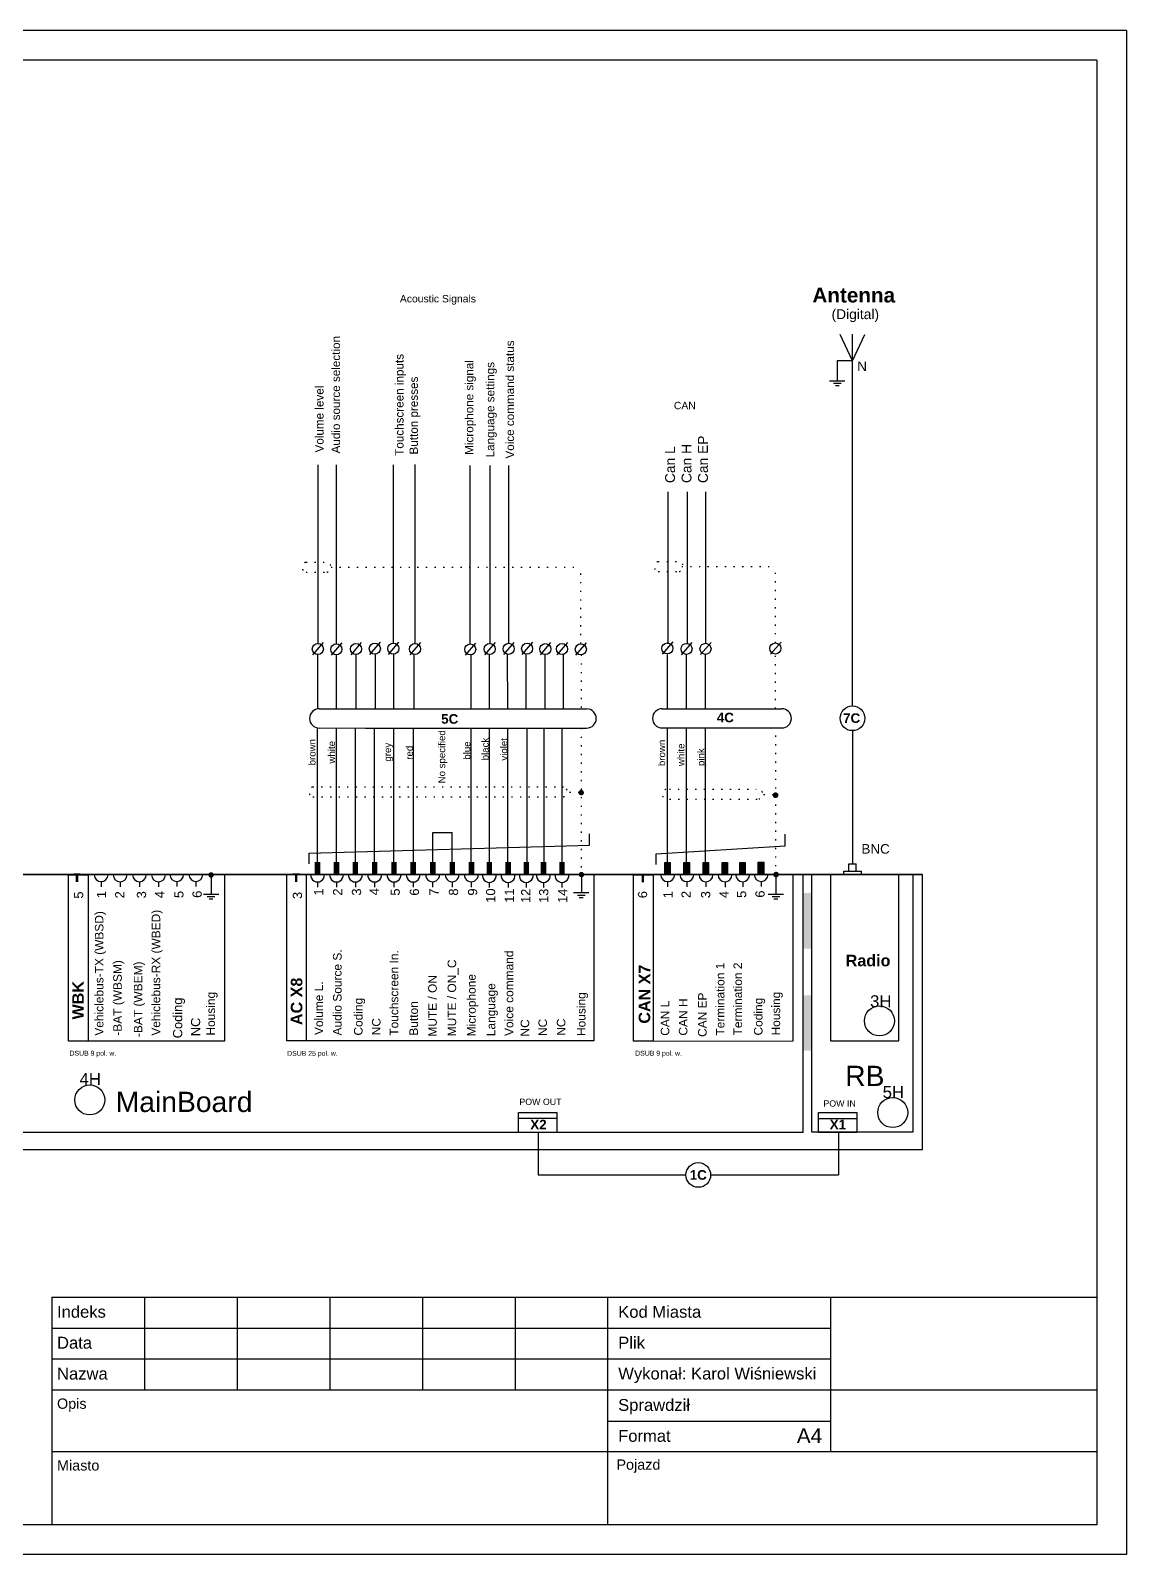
# Model space of a CAD drawing. Extents: x -194 to 239, y -574 to -265.
# Drawn here: x 17.1 to 239.4, y -573.6 to -264.6 of the extents above; entities that cross this region are included whole.
import ezdxf
from ezdxf.enums import TextEntityAlignment as Align

# ---------------------------------------------------------------- set-up
doc = ezdxf.new("R2010")
doc.units = 0
doc.header["$LTSCALE"] = 0.5
doc.linetypes.add('ACAD_ISO07W100', pattern=[3.5, 0.5, -3])
doc.layers.get('0').update_dxf_attribs({"linetype": 'CONTINUOUS'})
doc.layers.add('BEMASSUNG', color=7, linetype='CONTINUOUS')
doc.layers.add('ET_1_7_050', color=7, linetype='CONTINUOUS')
doc.styles.get("Standard").update_dxf_attribs({"font": 'arial.ttf', "height": 3})

# ---------------------------------------------------------------- blocks, each defined once
blk = doc.blocks.new('Test2012')
at = {"color": 7, "linetype": 'Continuous'}
for p, q in [((5.88, -6.79), (217.79, -6.79)), ((5.88, -6.79), (5.88, -52.97)), ((24.66, -6.79), (24.66, -25.57)), ((43.45, -6.79), (43.45, -25.57)), ((62.23, -6.79), (62.23, -25.57)), ((81.01, -6.79), (81.01, -25.57)), ((99.8, -6.79), (99.8, -25.57)), ((163.87, -38.1), (163.87, -6.79)), ((5.88, -13.05), (163.87, -13.05)), ((5.88, -19.31), (163.87, -19.31)), ((5.88, -25.57), (217.79, -25.57)), ((5.88, -38.1), (217.79, -38.1))]:
    blk.add_line(p, q, dxfattribs=at)
at = {"color": 7}
for p, q in [((118.58, -6.79), (118.58, -52.97)), ((118.63, -31.95), (163.87, -31.95))]:
    blk.add_line(p, q, dxfattribs=at)
at = {"layer": 'BEMASSUNG', "color": 7, "linetype": 'Continuous'}
for s, height, p in [('Indeks', 2.407, (6.93, -10.96)), ('Kod Miasta', 2.407, (120.73, -10.96)), ('Data', 2.407, (6.93, -17.23)), ('Plik', 2.407, (120.73, -17.22)), ('Nazwa', 2.407, (6.93, -23.49)), ('Wykonał: Karol Wiśniewski', 2.4075, (120.73, -23.48)), ('Opis', 2.087, (6.93, -29.42)), ('Sprawdził', 2.407, (120.71, -29.85)), ('Format', 2.407, (120.71, -36.12)), ('Miasto', 2.087, (6.93, -41.94)), ('Pojazd', 2.087, (120.37, -41.78))]:
    blk.add_text(s, height=height, dxfattribs=at).set_placement(p)
blk = doc.blocks.new('ETAC039W')
at = {"layer": 'ET_1_7_050', "const_width": 0.625}
blk.add_lwpolyline([(-0.3125, 0, 1), (0.3125, 0, 1)], format="xyb", close=True, dxfattribs=at)
blk = doc.blocks.new('COD')
at = {"layer": 'ET_1_7_050'}
for points in [[(-1.75, 0.78), (1.75, 0.78), (-1.75, 0.08), (1.75, 0.08)], [(-0.62, 0.08), (0.62, 0.08), (-0.62, -3.67), (0.62, -3.67)]]:
    blk.add_solid(points, dxfattribs=at)

msp = doc.modelspace()

# ---------------------------------------------------------------- hatches: boundary and pattern name
h = msp.add_hatch(color=256)
h.dxf.hatch_style = 1
h.set_gradient(color1=(255, 255, 255), tint=1)
h.paths.add_polyline_path([(167.65, -419.67, 1), (168.82, -419.67, 1)])
for points in [[(74.8, -433.21), (75.92, -433.21), (75.92, -435.67), (74.8, -435.67)], [(78.64, -433.21), (79.76, -433.21), (79.76, -435.67), (78.64, -435.67)], [(82.47, -433.21), (83.59, -433.21), (83.59, -435.67), (82.47, -435.67)], [(86.37, -433.21), (87.49, -433.21), (87.49, -435.67), (86.37, -435.67)], [(90.3, -433.21), (91.42, -433.21), (91.42, -435.67), (90.3, -435.67)], [(94.2, -433.21), (95.32, -433.21), (95.32, -435.67), (94.2, -435.67)], [(98.17, -433.21), (99.29, -433.21), (99.29, -435.67), (98.17, -435.67)], [(102.13, -433.21), (103.25, -433.21), (103.25, -435.67), (102.13, -435.67)], [(106.01, -433.21), (107.13, -433.21), (107.13, -435.67), (106.01, -435.67)], [(109.63, -433.2), (110.75, -433.2), (110.75, -435.66), (109.63, -435.66)], [(113.45, -433.2), (114.57, -433.2), (114.57, -435.66), (113.45, -435.66)], [(117.13, -433.2), (118.25, -433.2), (118.25, -435.66), (117.13, -435.66)], [(120.61, -433.2), (121.73, -433.2), (121.73, -435.66), (120.61, -435.66)], [(124.37, -433.2), (125.48, -433.2), (125.48, -435.66), (124.37, -435.66)], [(146.88, -435.75), (145.76, -435.75), (145.76, -433.29), (146.88, -433.29)], [(150.76, -435.76), (149.64, -435.76), (149.64, -433.3), (150.76, -433.3)], [(154.64, -435.78), (153.53, -435.78), (153.53, -433.32), (154.64, -433.32)], [(158.51, -435.8), (157.39, -435.8), (157.39, -433.34), (158.51, -433.34)], [(162.09, -435.77), (160.97, -435.77), (160.97, -433.31), (162.09, -433.31)], [(165.82, -435.72), (164.7, -435.72), (164.7, -433.26), (165.82, -433.26)]]:
    msp.add_hatch(color=256).paths.add_polyline_path(points)
h = msp.add_hatch(color=256)
h.dxf.hatch_style = 1
h.set_gradient(color1=(255, 255, 255), tint=1)
h.paths.add_polyline_path([(140.61, -435.62), (140.61, -435.93), (142, -435.93), (142, -435.62)])
h.paths.add_polyline_path([(141.08, -437.31), (141.54, -437.31), (141.54, -435.93), (141.08, -435.93)])
h = msp.add_hatch(color=256)
h.dxf.hatch_style = 1
h.set_gradient(color1=(255, 255, 255), tint=1)
h.paths.add_polyline_path([(167.75, -435.76, 1), (168.92, -435.76, 1)])
h = msp.add_hatch(color=256)
h.paths.add_polyline_path([(173.79, -439.5), (175.57, -439.5), (175.57, -450.75), (173.79, -450.75)])
h.paths.add_polyline_path([(173.79, -460.22), (175.57, -460.22), (175.57, -471.47), (173.79, -471.47)])

# ---------------------------------------------------------------- linework, layer by layer
for p, q in [((239.39, -264.62), (-194.26, -264.62)), ((239.39, -264.62), (239.39, -573.62)), ((233.39, -270.62), (-188.26, -270.62)), ((233.39, -270.62), (233.39, -567.62)), ((180.74, -332.02), (180.74, -335.64)), ((179.18, -335.64), (182.3, -335.64)), ((179.96, -336.13), (181.52, -336.13)), ((180.35, -336.61), (181.13, -336.61)), ((83.22, -402.14), (83.21, -391.12)), ((87.09, -402.14), (87.08, -391.12)), ((90.83, -402.14), (90.82, -391.12)), ((94.97, -402.16), (94.95, -391.15)), ((106.51, -402.16), (106.49, -391.15)), ((117.65, -402.14), (117.64, -391.12)), ((121.52, -402.14), (121.51, -391.12)), ((125.26, -402.14), (125.25, -391.12)), ((146.3, -402.14), (146.29, -391.12)), ((150.2, -402.14), (150.18, -391.12)), ((154.04, -402.18), (154.02, -391.11)), ((145.23, -402.14), (169.49, -402.14)), ((90.83, -433.87), (90.83, -406.05)), ((94.79, -434.16), (94.79, -406.05)), ((113.95, -434.27), (113.95, -406.09)), ((117.85, -433.48), (117.85, -406.09)), ((145.23, -406.03), (169.49, -406.03)), ((146.3, -423.48), (146.3, -406.03)), ((146.3, -416.6), (146.3, -406.03)), ((150.2, -423.48), (150.2, -406.03)), ((150.2, -416.6), (150.2, -406.03)), ((154.04, -423.52), (154.04, -406.07)), ((146.3, -435.75), (146.3, -423.48)), ((150.2, -435.75), (150.2, -423.48)), ((154.04, -435.79), (154.04, -423.52)), ((98.76, -435.74), (98.76, -427.2)), ((98.76, -427.2), (102.68, -427.2)), ((102.68, -435.71), (102.68, -427.2)), ((170.18, -429.92), (170.18, -427.56)), ((143.99, -433.71), (143.99, -431.54)), ((144.03, -431.54), (170.18, -429.92)), ((-154.68, -435.74), (198.05, -435.74)), ((198.05, -435.74), (-134.16, -435.74)), ((75.36, -437.26), (75.36, -438.32)), ((79.2, -437.26), (79.2, -438.32)), ((83.03, -437.26), (83.03, -438.32)), ((86.93, -437.26), (86.93, -438.32)), ((90.86, -437.26), (90.86, -438.32)), ((94.75, -437.26), (94.75, -438.32)), ((98.69, -437.23), (98.69, -438.29)), ((102.65, -437.23), (102.65, -438.29)), ((106.53, -437.23), (106.53, -438.29)), ((110.18, -437.35), (110.18, -438.41)), ((114, -437.35), (114, -438.41)), ((117.67, -437.35), (117.67, -438.41)), ((121.16, -437.35), (121.16, -438.41)), ((124.91, -437.35), (124.91, -438.41)), ((146.35, -437.18), (146.35, -438.24)), ((150.23, -437.19), (150.23, -438.25)), ((154.12, -437.21), (154.12, -438.27)), ((157.98, -437.23), (157.98, -438.29)), ((161.56, -437.2), (161.56, -438.26)), ((165.3, -437.15), (165.3, -438.21)), ((168.28, -436.09), (168.28, -439.71)), ((171.77, -469.47), (171.77, -435.74)), ((198.05, -491.51), (198.05, -435.74)), ((166.73, -439.71), (169.84, -439.71)), ((167.51, -440.19), (169.07, -440.19)), ((167.89, -440.68), (168.67, -440.68)), ((139.62, -469.54), (171.77, -469.47)), ((120.06, -488.03), (120.06, -496.65)), ((180.99, -488.04), (180.99, -496.65)), ((-154.68, -491.51), (198.05, -491.51)), ((120.06, -496.67), (150.06, -496.67)), ((155.05, -496.67), (180.99, -496.67)), ((233.39, -567.62), (-188.26, -567.62)), ((239.39, -573.62), (-194.26, -573.62))]:
    msp.add_line(p, q)
at = {"linetype": 'Continuous'}
for p, q in [((183.82, -331.62), (181.31, -326.29)), ((183.82, -332.58), (183.82, -326.21)), ((183.82, -331.62), (186.33, -326.29)), ((180.74, -331.62), (180.74, -332.02)), ((183.82, -331.62), (180.74, -331.62)), ((183.82, -401.58), (183.82, -332.58)), ((75.4, -402.15), (75.4, -391.15)), ((79.21, -402.15), (79.2, -391.15)), ((110.24, -402.15), (110.24, -391.15)), ((113.91, -402.15), (113.9, -391.15)), ((75.68, -402.15), (87.73, -402.15)), ((87.73, -402.15), (129.92, -402.16)), ((75.34, -433.82), (75.33, -406.04)), ((75.68, -406.04), (85.09, -406.05)), ((79.23, -433.82), (79.22, -406.04)), ((83.03, -433.83), (83.02, -406.05)), ((85.09, -406.05), (129.92, -406.05)), ((86.93, -433.83), (86.92, -406.05)), ((106.53, -435.77), (106.53, -406.05)), ((110.21, -435.77), (110.21, -406.05)), ((121.29, -435.81), (121.29, -406.09)), ((124.97, -435.81), (124.97, -406.09)), ((183.82, -406.57), (183.82, -433.59)), ((130.52, -429.83), (130.52, -427.47)), ((73.64, -431.43), (130.52, -429.83)), ((73.64, -433.6), (73.64, -431.43)), ((182.05, -435.09), (185.64, -435.09)), ((182.05, -435.74), (182.05, -435.09)), ((183.11, -433.59), (184.58, -433.59)), ((183.11, -435.09), (183.11, -433.59)), ((184.58, -435.09), (184.58, -433.59)), ((185.64, -435.7), (185.64, -435.09)), ((179.38, -435.74), (179.38, -469.47)), ((193.22, -469.47), (193.22, -435.74)), ((179.38, -469.47), (193.22, -469.47))]:
    msp.add_line(p, q, dxfattribs=at)
at = {"color": 4, "linetype": 'Continuous'}
for p, q in [((75.4, -352.67), (75.4, -388.91)), ((79.16, -352.67), (79.16, -388.98)), ((90.69, -352.69), (90.69, -388.83)), ((95.1, -352.65), (95.1, -388.9)), ((110.26, -352.83), (110.26, -388.91)), ((114.08, -352.83), (114.08, -388.87)), ((146.48, -388.98), (146.46, -358.15)), ((150.33, -358.16), (150.33, -388.9)), ((154.02, -358.13), (154.02, -388.87))]:
    msp.add_line(p, q, dxfattribs=at)
at = {"color": 4}
for p, q in [((106.3, -389), (106.3, -352.83)), ((74.43, -391.21), (76.57, -388.72)), ((78.19, -391.28), (80.33, -388.79)), ((82.15, -391.19), (84.29, -388.7)), ((85.98, -391.16), (88.12, -388.66)), ((89.72, -391.14), (91.86, -388.64)), ((94.13, -391.21), (96.27, -388.71)), ((105.33, -391.3), (107.47, -388.81)), ((109.29, -391.21), (111.43, -388.72)), ((113.12, -391.17), (115.26, -388.68)), ((116.86, -391.16), (119, -388.66)), ((120.55, -391.23), (122.69, -388.73)), ((123.95, -391.19), (126.09, -388.69)), ((127.76, -391.26), (129.9, -388.77)), ((145.3, -391.09), (147.44, -388.6)), ((149.19, -391.18), (151.33, -388.68)), ((153.04, -391.17), (155.18, -388.68)), ((167.21, -391.1), (169.36, -388.61))]:
    msp.add_line(p, q, dxfattribs=at)
at = {"color": 4, "linetype": 'ACAD_ISO07W100'}
for p, q in [((72.98, -372.45), (77.32, -372.45)), ((78.09, -373.45), (128.79, -373.45)), ((128.74, -388.96), (128.74, -373.45)), ((144.4, -372.31), (148.74, -372.31)), ((149.21, -373.28), (168.2, -373.28)), ((168.2, -388.8), (168.2, -373.28)), ((73.02, -374.44), (77.33, -374.44)), ((144.44, -374.3), (148.75, -374.3))]:
    msp.add_line(p, q, dxfattribs=at)
at = {"linetype": 'ACAD_ISO07W100'}
for p, q in [((128.82, -391.19), (128.82, -402.16)), ((168.2, -402.13), (168.2, -390.92)), ((128.82, -406.05), (128.82, -436.67)), ((168.3, -435.83), (168.3, -406.03)), ((74.35, -417.98), (125.26, -417.98)), ((74.41, -419.98), (125.26, -419.98)), ((126.45, -419.03), (128.28, -419.03)), ((146.71, -418.47), (164.29, -418.47)), ((165.8, -419.51), (167.63, -419.51)), ((146.72, -420.46), (164.49, -420.46))]:
    msp.add_line(p, q, dxfattribs=at)
at = {"color": 7}
for p, q in [((31.47, -437.19), (31.47, -438.25)), ((35.34, -437.21), (35.34, -438.27)), ((39.23, -437.2), (39.23, -438.26)), ((43.1, -437.21), (43.1, -438.27)), ((46.81, -437.15), (46.81, -438.21)), ((50.69, -437.15), (50.69, -438.21)), ((53.77, -436.11), (53.77, -439.73)), ((56.54, -469.5), (56.54, -435.77)), ((128.87, -435.77), (128.87, -439.42)), ((131.37, -435.77), (131.37, -469.5)), ((52.21, -439.73), (55.32, -439.73)), ((52.99, -440.22), (54.55, -440.22)), ((53.37, -440.7), (54.15, -440.7)), ((127.26, -439.42), (130.38, -439.42)), ((128.05, -439.91), (129.61, -439.91)), ((128.43, -440.4), (129.21, -440.4)), ((131.37, -469.5), (69.76, -469.5))]:
    msp.add_line(p, q, dxfattribs=at)
at = {"color": 7, "linetype": 'Continuous'}
for p, q in [((173.79, -435.74), (173.79, -488.04)), ((26, -469.5), (56.54, -469.5)), ((173.79, -488.04), (-151.45, -488.04)), ((116.13, -485.18), (123.86, -485.18)), ((176.95, -485.19), (184.68, -485.19))]:
    msp.add_line(p, q, dxfattribs=at)
for points in [[(146.88, -435.75), (145.76, -435.75), (145.76, -433.29), (146.88, -433.29)], [(150.76, -435.76), (149.64, -435.76), (149.64, -433.3), (150.76, -433.3)], [(154.64, -435.78), (153.53, -435.78), (153.53, -433.32), (154.64, -433.32)], [(158.51, -435.8), (157.39, -435.8), (157.39, -433.34), (158.51, -433.34)], [(162.09, -435.77), (160.97, -435.77), (160.97, -433.31), (162.09, -433.31)], [(165.82, -435.72), (164.7, -435.72), (164.7, -433.26), (165.82, -433.26)], [(24.88, -435.78), (28.84, -435.78), (28.84, -469.51), (24.88, -469.51)], [(69.1, -435.77), (73.06, -435.77), (73.06, -469.5), (69.1, -469.5)], [(139.44, -435.81), (143.4, -435.81), (143.4, -469.54), (139.44, -469.54)], [(175.56, -435.75), (196.08, -435.75), (196.08, -488.02), (175.56, -488.02)]]:
    msp.add_lwpolyline(points, close=True)
for points in [[(116.13, -484.02), (123.86, -484.02), (123.86, -488.03), (116.13, -488.03)], [(176.95, -484.03), (184.68, -484.03), (184.68, -488.04), (176.95, -488.04)]]:
    msp.add_lwpolyline(points, close=True, dxfattribs=at)
at = {"color": 4}
for centre in [(75.42, -390.03), (79.18, -390.1), (83.14, -390.01), (86.97, -389.97), (90.71, -389.95), (95.12, -390.03), (106.32, -390.12), (110.27, -390.03), (114.11, -389.99), (117.85, -389.97), (121.54, -390.05), (124.94, -390.01), (128.74, -390.08), (146.29, -389.91), (150.18, -390), (154.02, -389.99), (168.2, -389.92)]:
    msp.add_circle(centre, 1.12, dxfattribs=at)
msp.add_circle((183.82, -404.08), 2.5)
at = {"color": 7}
for centre, radius in [((189.29, -465.43), 3.04), ((29.18, -481.46), 3.04), ((191.98, -484.02), 3.04), ((152.56, -496.67), 2.5)]:
    msp.add_circle(centre, radius, dxfattribs=at)
at = {"color": 4, "linetype": 'ACAD_ISO07W100'}
for centre, start, end in [((73.25, -373.44), 105.8546, 257.6037), ((77.05, -373.45), 282.3963, 74.1454), ((144.67, -373.3), 105.8546, 257.6037), ((148.47, -373.31), 282.3963, 74.1454)]:
    msp.add_arc(centre, 1.03, start, end, dxfattribs=at)
at = {"linetype": 'Continuous'}
for centre, start, end in [((75.68, -404.1), 90, 270), ((129.92, -404.11), 270, 90)]:
    msp.add_arc(centre, 1.95, start, end, dxfattribs=at)
for centre, radius, start, end in [((145.23, -404.09), 1.95, 90, 270), ((169.49, -404.09), 1.95, 270, 90), ((75.36, -435.86), 1.4, 175.7808, 4.2192), ((79.2, -435.86), 1.4, 175.7808, 4.2192), ((83.03, -435.86), 1.4, 175.7808, 4.2192), ((86.93, -435.86), 1.4, 175.7808, 4.2192), ((90.86, -435.86), 1.4, 175.7808, 4.2192), ((94.75, -435.86), 1.4, 175.7808, 4.2192), ((98.69, -435.83), 1.4, 176.9828, 3.0172), ((102.65, -435.83), 1.4, 176.9828, 3.0172), ((106.53, -435.83), 1.4, 176.9828, 3.0172), ((110.18, -435.95), 1.4, 172.0845, 7.9155), ((114, -435.95), 1.4, 172.0845, 7.9155), ((117.67, -435.95), 1.4, 172.0845, 7.9155), ((121.16, -435.95), 1.4, 172.0845, 7.9155), ((124.91, -435.95), 1.4, 172.0845, 7.9155), ((146.35, -435.78), 1.4, 180, 0), ((150.23, -435.79), 1.4, 180, 0), ((154.12, -435.81), 1.4, 180, 0), ((157.98, -435.83), 1.4, 180, 0), ((161.56, -435.8), 1.4, 180, 0), ((165.3, -435.75), 1.4, 180, 0)]:
    msp.add_arc(centre, radius, start, end)
at = {"linetype": 'ACAD_ISO07W100'}
for centre, start, end in [((74.63, -418.97), 105.8546, 257.6037), ((124.98, -418.98), 282.3963, 74.1454), ((146.29, -419.46), 105.8546, 257.6037), ((164.61, -419.45), 282.1258, 74.4009)]:
    msp.add_arc(centre, 1.03, start, end, dxfattribs=at)
at = {"color": 7}
for centre in [(31.47, -435.79), (35.34, -435.81), (39.23, -435.8), (43.1, -435.81), (46.81, -435.75), (50.69, -435.75)]:
    msp.add_arc(centre, 1.4, 180, 0, dxfattribs=at)

# ---------------------------------------------------------------- block references
at = {"linetype": 'Continuous'}
for name, p, xscale, yscale, zscale in [('ETAC039W', (128.82, -419.15), 0.8759741759999997, 0.8759741759999997, 0.8759741759999997), ('COD', (71.02, -435.82), 0.3893218560000378, 0.3893218560000378, 0.3893218560000378), ('ETAC039W', (128.87, -435.77), 0.8759741759999997, 0.8759741759999997, 0.8759741759999997)]:
    msp.add_blockref(name, p, dxfattribs=dict(at, xscale=xscale, yscale=yscale, zscale=zscale))
at = {"color": 7, "linetype": 'Continuous'}
for name, p, xscale, yscale, zscale in [('COD', (26.58, -435.81), 0.3893218560000378, 0.3893218560000378, 0.3893218560000378), ('ETAC039W', (53.77, -435.84), 0.8759741759999997, 0.8759741759999997, 0.8759741759999997)]:
    msp.add_blockref(name, p, dxfattribs=dict(at, xscale=xscale, yscale=yscale, zscale=zscale))
ref = msp.add_blockref('Test2012', (15.6, -514.65))
ref.add_attrib('BLATT', 'A4', dxfattribs={"color": 7, "linetype": 'Continuous', "height": 3}).set_placement((177.67, -551.03), align=Align.RIGHT)

# ---------------------------------------------------------------- texts
at = {"color": 4, "attachment_point": 1}
for s, insert, char_height, width in [('\\pxqc;Acoustic Signals', (84.08, -318.25), 1.5048, 31.3747), ('\\pxqc;CAN', (142.5, -339.91), 1.505, 14.6614)]:
    msp.add_mtext(s, dxfattribs=dict(at, insert=insert, char_height=char_height, width=width))
at = {"linetype": 'Continuous'}
for s, insert, char_height, width, attachment_point in [('{\\fArial|b1|i0|c238|p34;\\C7;Antenna}', (175.7, -316.77), 3, 18.01, 1), ('N', (185.78, -332.71), 1.95, 2.524, 5), ('{\\fArial|b1|i0|c238|p34;5C}', (102.16, -404.22), 1.9466, 19.2687, 5), ('{\\fArial|b1|i0|c238|p34;7C}', (183.66, -404.05), 1.9466, 5.7646, 5), ('BNC', (188.52, -430.57), 1.947, 2.524, 5), ('{\\fArial|b1|i0|c238|p34;Radio}', (182.46, -452.02), 2.3359, 10.3651, 1), ('DSUB 9 pol. w.', (25.07, -471.48), 1, 26.7058, 1), ('DSUB 25 pol. w.', (69.2, -471.51), 1, 26.7058, 1)]:
    msp.add_mtext(s, dxfattribs=dict(at, insert=insert, char_height=char_height, width=width, attachment_point=attachment_point))
at = {"color": 7, "linetype": 'Continuous'}
for s, insert, char_height, width, attachment_point in [('\\P\\pxi-1,l1;{\\H0.8x;(Digital)}', (184.4, -320.36), 2.5, 33.8818, 5), ('{\\H0.8433x;RB}', (186.33, -474.53), 4.8665, 98.0818, 2), ('{\\H0.8433x;MainBoard}', (48.29, -479.79), 4.8665, 33.5998, 2), ('{\\H1.25x;POW OUT}', (116.28, -481.19), 1.026, 9.5864, 1), ('{\\H1.25x;POW IN}', (177.93, -481.53), 1.026, 7.8002, 1), ('{\\fArial|b1|i0|c0|p34;X2}', (120.15, -486.44), 1.9466, 19.2687, 5), ('{\\fArial|b1|i0|c0|p34;X1}', (180.87, -486.43), 1.9466, 19.2687, 5), ('{\\fArial|b1|i0|c238|p34;1C}', (152.56, -496.67), 1.9466, 19.2687, 5)]:
    msp.add_mtext(s, dxfattribs=dict(at, insert=insert, char_height=char_height, width=width, attachment_point=attachment_point))
at = {"color": 4, "char_height": 1.694, "attachment_point": 4, "rotation": 90}
for s, insert, width in [('Audio source selection', (79.08, -350.37), 27.5842), ('Touchscreen inputs', (92.2, -350.86), 26.283), ('Voice command status', (114.37, -351.41), 29.3398), ('Microphone signal', (106.36, -350.65), 23.4307), ('Language settings', (110.61, -351.18), 24.1424), ('Volume level', (75.74, -350.18), 16.7838), ('Button presses', (95.11, -350.59), 20.0342)]:
    msp.add_mtext(s, dxfattribs=dict(at, insert=insert, width=width))
at = {"color": 4, "insert": (145.84, -356.38), "char_height": 2, "attachment_point": 1, "rotation": 90}
msp.add_mtext_dynamic_manual_height_columns('Can L\\PCan H\\PCan EP', width=20.0129, gutter_width=15, heights=[0], dxfattribs=at)
for s, insert, char_height, width, attachment_point in [('{\\fArial|b1|i0|c238|p34;4C}', (158.05, -403.93), 1.9466, 19.2687, 5), (' 3H', (187.39, -460.23), 2.429, 4.778, 1), (' 4H', (27.09, -476.01), 2.429, 4.778, 1), ('{\\C7; 5H}', (189.95, -478.65), 2.429, 4.778, 1)]:
    msp.add_mtext(s, dxfattribs=dict(insert=insert, char_height=char_height, width=width, attachment_point=attachment_point))
at = {"linetype": 'Continuous', "insert": (99.84, -417.27), "char_height": 1.4016, "width": 12.9093, "attachment_point": 1, "rotation": 90}
msp.add_mtext('{\\fArial|b0|i0|c238|p34;No specified}', dxfattribs=at)
at = {"color": 7, "linetype": 'Continuous', "rotation": 90}
for s, insert, char_height, width, attachment_point in [('{\\fArial|b0|i0|c238|p34;brown}', (73.54, -413.62), 1.4016, 4.6719, 1), ('{\\fArial|b0|i0|c238|p34;white}', (77.5, -413.24), 1.4016, 4.6719, 1), ('{\\fArial|b0|i0|c238|p34;grey}', (88.87, -412.85), 1.4016, 4.6719, 1), ('{\\fArial|b0|i0|c238|p34;red}', (93.27, -412.47), 1.4016, 4.6719, 1), ('{\\fArial|b0|i0|c238|p34;blue}', (104.94, -412.47), 1.4016, 4.6719, 1), ('{\\fArial|b0|i0|c238|p34;black}', (108.63, -412.6), 1.4016, 4.6719, 1), ('{\\fArial|b0|i0|c238|p34;violet}', (112.44, -412.66), 1.4016, 4.6719, 1), ('1', (74.65, -438.58), 1.87, 3.6452, 3), ('2', (78.49, -438.58), 1.87, 3.6452, 3), ('3', (82.32, -438.58), 1.87, 3.6452, 3), ('4', (85.92, -438.5), 1.87, 3.6452, 3), ('5', (90.16, -438.58), 1.87, 3.6452, 3), ('6', (94.05, -438.58), 1.87, 3.6452, 3), ('7', (98.02, -438.58), 1.87, 3.6452, 3), ('8', (101.99, -438.58), 1.87, 3.6452, 3), ('9', (105.86, -438.58), 1.87, 3.6452, 3), ('10', (109.51, -438.57), 1.869, 3.6452, 3), ('11', (113.33, -438.57), 1.869, 3.6452, 3), ('12', (116.64, -438.63), 1.869, 3.6452, 3), ('13', (120.29, -438.62), 1.869, 3.6452, 3), ('14', (124.11, -438.62), 1.869, 3.6452, 3), ('5', (25.97, -439.19), 1.87, 4.0652, 3), ('1', (30.62, -439.1), 1.87, 4.0655, 3), ('2', (34.33, -439.14), 1.87, 4.0652, 3), ('3', (38.72, -439.13), 1.87, 4.0652, 3), ('4', (42.41, -439.09), 1.87, 4.0652, 3), ('5', (46.3, -439.07), 1.87, 4.0652, 3), ('6', (50, -439.03), 1.87, 4.0652, 3), ('3', (70.33, -439.27), 1.87, 4.0652, 3), ('Vehiclebus-TX (WBSD)', (30.21, -468.42), 1.7303, 25.9548, 1), ('Vehiclebus-RX (WBED)', (41.72, -468.42), 1.7303, 26.7623, 1), ('-BAT (WBSM)', (33.93, -468.42), 1.7303, 27.9158, 1), ('-BAT (WBEM)', (38.11, -468.7), 1.7303, 28.1465, 1), ('{\\fArial|b1|i0|c238|p34;AC X8}', (69.94, -461.47), 2.3359, 17.52, 2), ('{\\fArial|b1|i0|c238|p34;WBK}', (25.63, -461.24), 2.3359, 9.1562, 2), ('{\\fArial|b0|i0|c238|p34;\\C256;Housing}', (52.84, -468.4), 1.7303, 10.8145, 1), ('{\\fArial|b0|i0|c238|p34;\\C256;Housing}', (127.96, -468.49), 1.7303, 10.8145, 1), ('{\\fArial|b0|i0|c238|p34;Coding}', (46.05, -460.7), 1.8669, 4.0614, 3), ('{\\fArial|b0|i0|c238|p34;NC}', (49.69, -464.77), 1.8669, 4.0614, 3), ('{\\fArial|b0|i0|c238|p34;NC}', (86.39, -468.34), 1.7286, 22.0965, 1), ('{\\fArial|b0|i0|c238|p34;NC}', (116.54, -468.59), 1.7286, 22.0965, 1), ('{\\fArial|b0|i0|c238|p34;NC}', (120.16, -468.49), 1.7286, 24.442, 1), ('{\\fArial|b0|i0|c238|p34;NC}', (123.88, -468.44), 1.7286, 26.8285, 1)]:
    msp.add_mtext(s, dxfattribs=dict(at, insert=insert, char_height=char_height, width=width, attachment_point=attachment_point))
at = {"rotation": 90}
for s, insert, char_height, width, attachment_point in [('\\pxt1;brown', (144.44, -413.76), 1.4016, 4.6719, 1), ('white', (148.35, -413.76), 1.402, 6.376, 1), ('pink', (152.37, -413.75), 1.402, 6.5082, 1), ('6', (140.32, -439.1), 1.87, 4.0652, 3), ('1', (145.48, -439.11), 1.87, 4.0652, 3), ('2', (149.16, -439.08), 1.87, 4.0652, 3), ('3', (153.13, -439.11), 1.87, 4.0652, 3), ('4', (156.83, -439.07), 1.87, 4.0652, 3), ('5', (160.4, -439.04), 1.87, 4.0652, 3), ('6', (164.14, -438.99), 1.87, 4.0652, 3), ('Audio Source S.', (78.5, -468.38), 1.729, 36.5354, 1), ('Volume L.', (74.74, -468.29), 1.729, 14.0684, 1), ('{\\fArial|b0|i0|c238|p34;Coding}', (82.75, -468.4), 1.729, 36.5354, 1), ('Button', (93.98, -468.42), 1.729, 9.1233, 1)]:
    msp.add_mtext(s, dxfattribs=dict(at, insert=insert, char_height=char_height, width=width, attachment_point=attachment_point))
at = {"color": 7, "true_color": 0xffffff, "insert": (90, -468.42), "char_height": 1.729, "width": 36.5354, "attachment_point": 1, "rotation": 90}
msp.add_mtext('{\\C256;Touchscreen In.}', dxfattribs=at)
at = {"color": 7, "char_height": 1.729, "attachment_point": 1, "rotation": 90}
for s, insert, width in [('MUTE / ON_C', (101.73, -468.54), 17.6754), ('{\\C256;Voice command}', (113.32, -468.48), 18.6549), ('MUTE / ON', (97.8, -468.62), 14.2374), ('{\\C256;Microphone}', (105.69, -468.55), 15.5153), ('Language', (109.67, -468.53), 12.5413)]:
    msp.add_mtext(s, dxfattribs=dict(at, insert=insert, width=width))
at = {"linetype": 'ACAD_ISO07W100', "rotation": 90}
for s, insert, char_height, width, attachment_point in [('{\\fArial|b1|i0|c238|p34;CAN X7}', (140.47, -460), 2.3359, 17.52, 2), ('Termination 1', (156.13, -468.4), 1.7303, 26.7623, 1), ('Termination 2', (159.7, -468.37), 1.7303, 26.7623, 1), ('CAN EP', (152.52, -468.68), 1.73, 12.2586, 1), ('{\\fArial|b0|i0|c238|p34;Housing}', (167.43, -468.38), 1.7303, 10.8145, 1), ('CAN L', (144.95, -468.44), 1.73, 10.0298, 1), ('CAN H', (148.63, -468.41), 1.73, 9.5109, 1), ('{\\fArial|b0|i0|c238|p34;Coding}', (163.85, -468.39), 1.7303, 10.8145, 1)]:
    msp.add_mtext(s, dxfattribs=dict(at, insert=insert, char_height=char_height, width=width, attachment_point=attachment_point))
at = {"linetype": 'ACAD_ISO07W100', "insert": (139.77, -471.48), "char_height": 1, "width": 26.7058, "attachment_point": 1}
msp.add_mtext('DSUB 9 pol. w.', dxfattribs=at)

doc.saveas('drawing.dxf')
